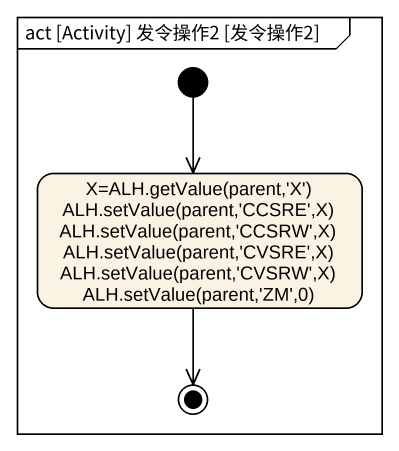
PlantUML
@startuml
mainframe act [Activity] 发令操作2 [发令操作2]
hide empty description
state "X=ALH.getValue(parent,'X') ALH.setValue(parent,'CCSRE',X) ALH.setValue(parent,'CCSRW',X) ALH.setValue(parent,'CVSRE',X) ALH.setValue(parent,'CVSRW',X) ALH.setValue(parent,'ZM',0)" as X_ALH_getValue_parent_X_ALH
[*] --> X_ALH_getValue_parent_X_ALH
X_ALH_getValue_parent_X_ALH --> [*]
@enduml
